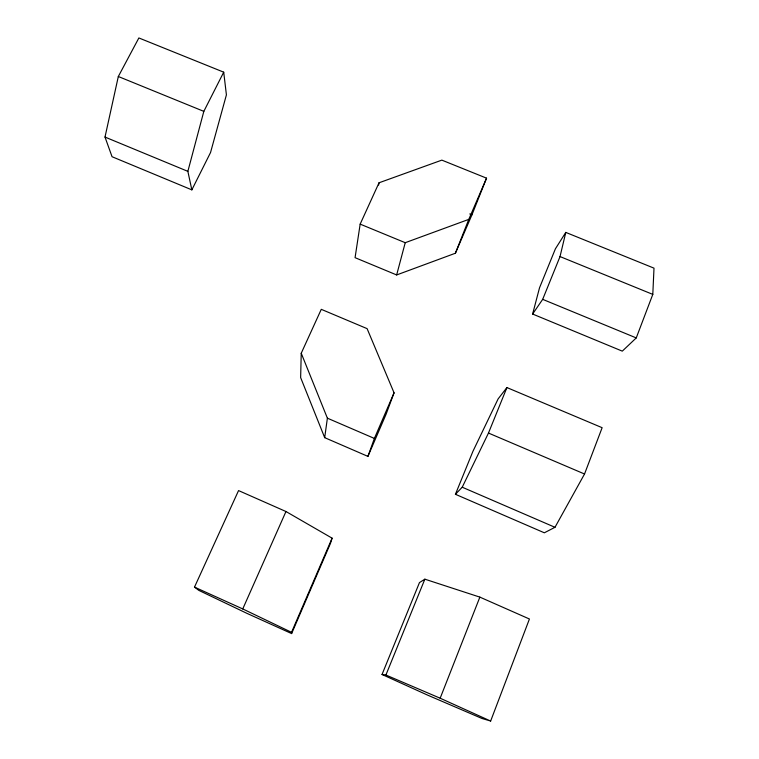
<?xml version="1.0" encoding="UTF-8"?>
<svg xmlns="http://www.w3.org/2000/svg" width="759" height="759" viewBox="0 0 759 759"><rect width="100%" height="100%" fill="white"/><g stroke="black" fill="none" stroke-linecap="round" stroke-linejoin="round"><path stroke-width="1.14" d="M301.238 353.239L300.64 377.584L324.691 437.658L367.925 456.387L386.094 414.205L394.054 392.811L367.1 328.638L321.275 309.33L301.238 353.239L327.385 418.171L324.691 437.658M652.797 294.388L654.002 268.155L565.787 232.406L555.408 248.81L539.516 287.822L532.619 314.036L622.295 351.142L636.251 337.916L652.797 294.388L560.028 256.57L565.787 232.406M360.164 224.123L355.07 257.671L396.653 274.948L455.4 253.231L471.946 214.825L486.547 178.156L441.852 160.13L379.026 182.786L360.164 224.123L405.23 242.7L468.787 219.379L486.547 178.156M378.618 185.063L379.026 182.786M104.998 137.066L118.319 76.507L138.869 37.95L223.715 72.171L226.41 94.866L210.537 152.54L191.847 189.864L112.057 156.724L104.998 137.066L187.862 171.354L191.847 189.864M396.653 274.948L405.23 242.7M187.862 171.354L203.829 111.364L223.715 72.171M332.091 538.159L330.526 543.235L291.627 633.575L246.979 613.376L198.782 590.36L194.503 587.105L238.554 490.58L285.972 511.519L332.091 538.159L291.532 632.323L291.627 633.575M367.925 456.387L374.386 438.436L394.054 392.811M490.646 721.05L529.431 619.002L479.868 597.124L424.86 579.174L419.461 582.599L382.033 674.485L427.801 695.206L481.937 718.46L490.646 721.05L440.163 698.214L385.904 675.017L382.033 674.485M584.534 474.005L602.134 427.697L506.917 387.564L498.122 398.902L472.895 451.406L455.428 494.289L544.345 532.799L554.981 527.296L584.534 474.005L488.473 433.057L462.231 487.212L455.428 494.289M440.163 698.214L479.868 597.124M455.4 253.231L468.787 219.379M385.904 675.017L424.86 579.174M488.473 433.057L506.917 387.564M532.619 314.036L542.685 299.35L560.028 256.57M291.532 632.323L242.757 608.936L285.972 511.519M469.774 213.943L471.946 214.825M118.319 76.507L203.829 111.364M542.685 299.35L636.251 337.916M327.385 418.171L374.386 438.436M462.231 487.212L554.981 527.296M194.503 587.105L242.757 608.936"/></g></svg>
